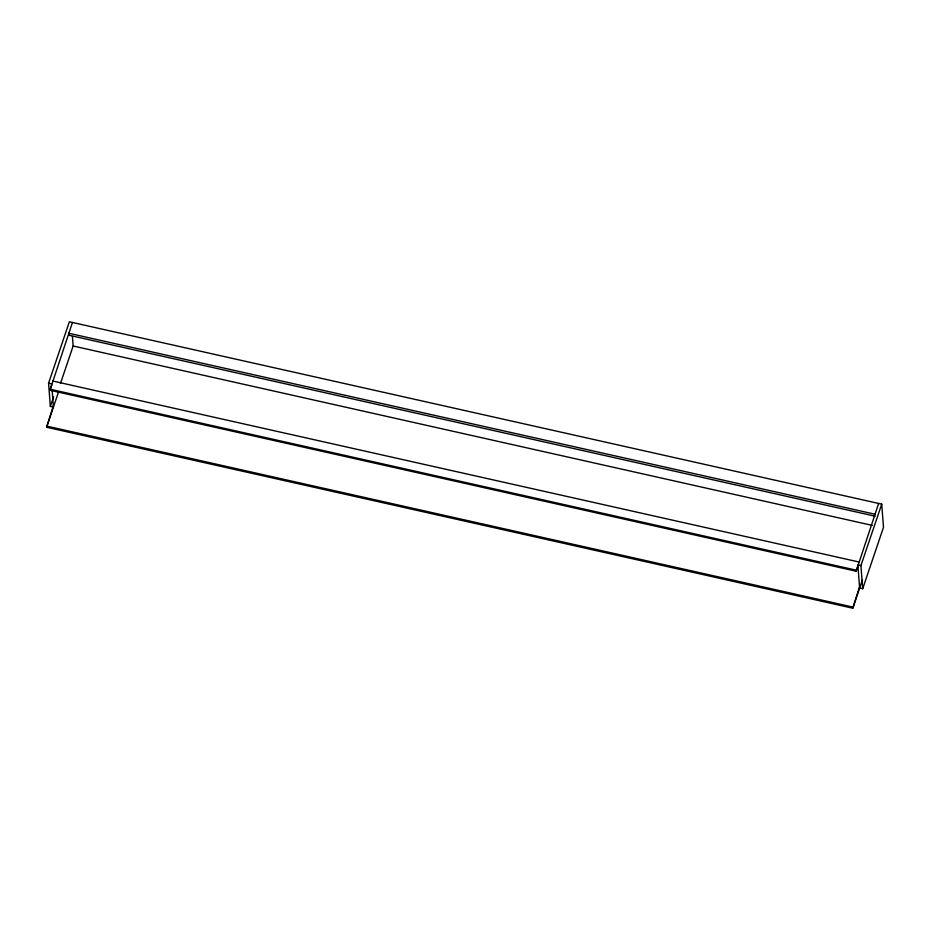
<?xml version="1.0" encoding="UTF-8"?>
<svg xmlns="http://www.w3.org/2000/svg" width="930" height="930" viewBox="0 0 930 930"><rect width="100%" height="100%" fill="white"/><g stroke="black" fill="none" stroke-linecap="round" stroke-linejoin="round"><path stroke-width="1.4" d="M52.092 389.693L53.429 407.061L50.348 406.375L48.569 383.207L69.355 321.78L881.721 504.141L883.5 527.298L862.703 588.725L859.634 588.039L857.855 564.87L860.924 565.568L862.703 588.725M857.937 565.952L856.146 571.218L49.941 390.24L72.435 322.478M49.941 390.24L51.731 384.974M50.348 406.375L53.58 396.819M60.497 383.393L73.156 346.007L72.424 336.544M862.47 579.657L852.798 608.22L46.593 427.242L53.336 405.875M46.593 427.242L58.567 391.879M856.146 571.218L878.641 503.444M860.924 565.568L881.721 504.141M852.798 608.22L859.541 586.853M874.99 514.22L68.785 333.254L68.936 335.23L875.153 516.208M73.156 346.007L872.27 525.392M52.626 380.998L858.832 561.964M48.569 383.207L51.638 383.904M49.86 389.17L856.065 570.137M46.5 426.056L852.705 607.034"/></g></svg>
